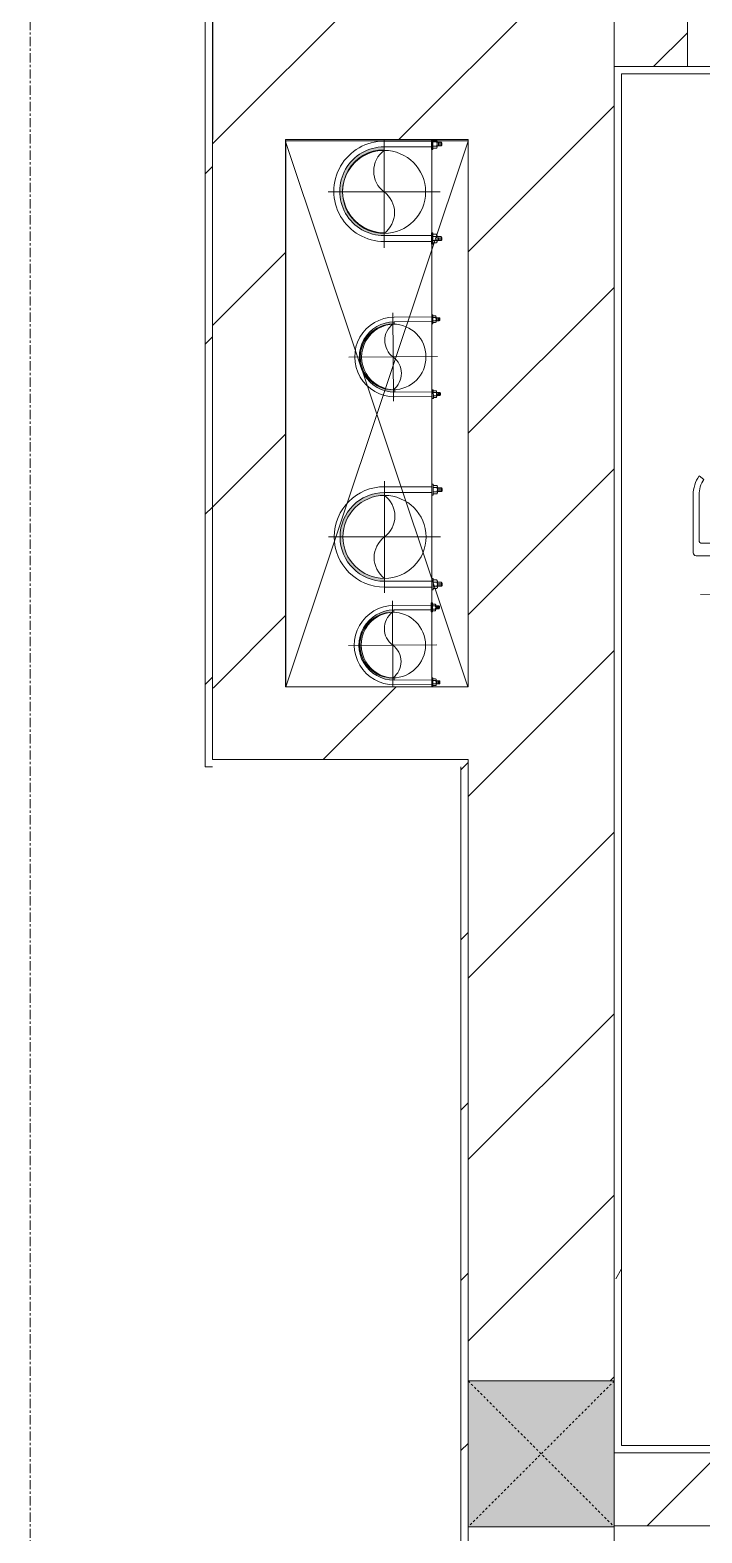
# Model space of a CAD drawing. Header units: millimetres. Extents: x 5359 to 218750, y -16347 to 109893.
# Drawn here: x 118253 to 119173, y 64827 to 66887 of the extents above; entities that cross this region are included whole.
import ezdxf

# ---------------------------------------------------------------- set-up
doc = ezdxf.new("R2010")
doc.units = ezdxf.units.MM
for name, pattern in [('Dash', [6, 3, -3]), ('Grid Line', [22.225, 12.7, -3.175, 3.175, -3.175]), ('IMPORT-CENTER _3_', [10.16, 6.35, -1.27, 1.27, -1.27])]:
    doc.linetypes.add(name, pattern=pattern)
for name, color, linetype, lineweight in [('0-1', 7, 'Continuous', 5), ('0-2', 9, 'Continuous', 9), ('A-DETL-GENF-1', 9, 'Continuous', 9), ('A-DOOR-1', 9, 'Continuous', 9), ('A-FLOR-1', 9, 'Continuous', 9), ('A-WALL', 113, 'Continuous', 9), ('A-WALL-1', 53, 'Continuous', 18), ('A-WALL-3', 113, 'Continuous', 18), ('A-WALL-PATT-1', 10, 'Continuous', 9), ('A-WALL-PATT-2', 9, 'Continuous', 9), ('A-WALL-PATT-3', 111, 'Continuous', 9), ('G-IMPT', 8, 'Continuous', 9), ('G-IMPT-1', 8, 'IMPORT-CENTER _3_', 9), ('I-WALL-1', 53, 'Continuous', 18), ('I-WALL-3', 2, 'Continuous', 18), ('M-EQPM', 50, 'Continuous', 9), ('S-COLS', 52, 'Continuous', 9), ('S-COLS-1', 253, 'Continuous', 5), ('S-COLS-4', 52, 'Continuous', 18), ('S-COLS-5', 52, 'Dash', 9), ('S-COLS-HDLN', 52, 'Dash', 9), ('S-GRID-1', 1, 'Grid Line', 9)]:
    doc.layers.add(name, color=color, linetype=linetype, lineweight=lineweight)
pattern_1 = [(45, (0, 0), (-116.67262, 116.67262), [])]
pattern_2 = [(0, (0, 0), (894.08, 223.52), [73.762, -596.798, 73.762, -596.798, -3576.32]), (0, (0, 0), (894.08, 223.52), [-1341.12, 73.762, -1267.358, 73.762, -596.798, -1564.64]), (0, (0, 0), (894.08, 223.52), [-3352.8, 73.762, -373.278, 73.762, -1043.838]), (120, (335.28, 111.76), (-640.614, 662.536), [73.762, -596.798, 73.762, -4173.118]), (120, (335.28, 111.76), (-640.614, 662.536), [-744.322, -596.798, 73.762, -1267.358, -2235.2]), (120, (335.28, 111.76), (-640.614, 662.536), [-2682.24, 73.762, -596.798, 73.762, -1490.878]), (120, (335.28, 111.76), (-640.614, 662.536), [-3426.562, -373.278, 73.762, -1043.838]), (240, (447.04, 558.8), (-253.466, -886.056), [73.762, -596.798, 73.762, -4173.118]), (240, (447.04, 558.8), (-253.466, -886.056), [-744.322, -596.798, 73.762, -1267.358, -2235.2]), (240, (447.04, 558.8), (-253.466, -886.056), [-2682.24, 73.762, -596.798, 73.762, -1490.878]), (240, (447.04, 558.8), (-253.466, -886.056), [-3426.562, -373.278, 73.762, -1043.838])]
pattern_3 = [(45, (0, 0), (-124.4508, 124.4508), [])]

# ---------------------------------------------------------------- blocks, each defined once
blk = doc.blocks.new('NCV_TKTC_KET CAU_rvt-1-TKCS_MB ĐỊNH VỊ CỔNG-HÀNG RÀO')
at = {"layer": 'A-FLOR-1'}
for p, q in [((118602.6, 66734.9), (118852.5, 66734.9)), ((118602.6, 65986.9), (118602.6, 66734.9))]:
    blk.add_line(p, q, dxfattribs=at)
blk = doc.blocks.new('DOOR_CW_01 CANH MO-PANEL KINH - DIG_02-800x2200-CỬA NHÔM KÍNH-401063-TKCS_MB ĐỊNH VỊ CỔNG-HÀNG RÀO')
at = {"layer": 'A-DETL-GENF-1'}
for p, q in [((-347, -182), (-347, -62)), ((-347, -62), (-307, -62)), ((-307, -62), (-307, -182)), ((-307, -182), (-347, -182)), ((-341, -196), (-341, -182)), ((-341, -182), (-313, -182)), ((-313, -182), (-313, -196)), ((-347, -196), (-341, -196)), ((-347, -638), (-347, -196)), ((-307, -196), (-313, -196)), ((-307, -196), (-307, -638)), ((-383.9, -611.2), (-377.3, -615.8)), ((-270.1, -611.2), (-276.7, -615.8)), ((-392, -637), (-392, -716.5)), ((-384, -699.5), (-384, -637)), ((-347, -638), (-341, -638)), ((-341, -652), (-341, -638)), ((-307, -638), (-313, -638)), ((-313, -638), (-313, -652)), ((-270, -699.5), (-270, -637)), ((-262, -637), (-262, -716.5)), ((-307, -652), (-347, -652)), ((-347, -652), (-347, -772)), ((-313, -652), (-341, -652)), ((-307, -772), (-307, -652)), ((-349, -692.2), (-349, -731.8)), ((-347, -692.2), (-349, -692.2)), ((-347, -692.2), (-347, -731.8)), ((-307, -692.2), (-307, -731.8)), ((-307, -692.2), (-305, -692.2)), ((-305, -692.2), (-305, -731.8)), ((-349, -720.5), (-388, -720.5)), ((-349, -703.5), (-380, -703.5)), ((-305, -703.5), (-274, -703.5)), ((-305, -720.5), (-266, -720.5)), ((-349, -731.8), (-347, -731.8)), ((-305, -731.8), (-307, -731.8)), ((-347, -772), (-307, -772))]:
    blk.add_line(p, q, dxfattribs=at)
blk.add_circle((-357, -60), 10, dxfattribs=at)
for centre, radius, start, end in [((-357, -60), 714, 268, 0), ((-347, -637), 45, 145, 180), ((-347, -637), 37, 145, 180), ((-307, -637), 37, 0, 35), ((-307, -637), 45, 360, 35), ((-380, -699.5), 4, 180, 270), ((-274, -699.5), 4, 270, 0), ((-388, -716.5), 4, 180, 270), ((-266, -716.5), 4, 270, 0)]:
    blk.add_arc(centre, radius, start, end, dxfattribs=at)
at = {"layer": 'A-DOOR-1'}
for p, q in [((-400, -50), (-400, 50)), ((-400, 50), (-350, 50)), ((-350, 50), (-350, 0)), ((350, 0), (350, 50)), ((350, 50), (400, 50)), ((400, 50), (400, -50)), ((-360, 0), (-360, -50)), ((-350, 0), (-360, 0)), ((360, 0), (350, 0)), ((360, -50), (360, 0)), ((-360, -50), (-400, -50)), ((-357, -50), (-332, -50)), ((400, -50), (360, -50))]:
    blk.add_line(p, q, dxfattribs=at)
blk = doc.blocks.new('NCV_TKTC_TANG 1_rvt-1-TKCS_MB ĐỊNH VỊ CỔNG-HÀNG RÀO')
at = {"layer": 'A-WALL-PATT-1'}
h = blk.add_hatch(dxfattribs=at)
h.set_pattern_fill('FP_2', color=256, style=0, pattern_type=2)
h.set_pattern_definition(pattern_3)
h.paths.add_polyline_path([(119052.6, 66836.9), (119152.6, 66836.9), (119152.6, 66936.9), (119052.6, 66936.9)])
h.paths.add_polyline_path([(119952.6, 66836.9), (120852.6, 66836.9), (120852.6, 66936.9), (119952.6, 66936.9), (119952.6, 66886.9)])
h = blk.add_hatch(dxfattribs=at)
h.set_pattern_fill('FP_4', color=256, style=0, pattern_type=2)
h.set_pattern_definition(pattern_2)
h.paths.add_polyline_path([(119062.6, 66827), (120852.6, 66827), (120852.6, 66837), (119052.6, 66837), (119052.6, 66827)])
h = blk.add_hatch(dxfattribs=at)
h.set_pattern_fill('FP_4', color=256, style=0, pattern_type=2)
h.set_pattern_definition(pattern_2)
h.paths.add_polyline_path([(119052.6, 64936.9), (119062.6, 64936.9), (119062.6, 66827), (119052.6, 66827), (119052.6, 65511.5)])
h = blk.add_hatch(dxfattribs=at)
h.set_pattern_fill('FP_2', color=256, style=0, pattern_type=2)
h.set_pattern_definition(pattern_3)
h.paths.add_polyline_path([(119052.6, 64836.9), (120852.6, 64836.9), (120852.6, 64936.9), (119052.6, 64936.9)])
h.paths.add_polyline_path([(120955.2, 64836.9), (122752.6, 64836.9), (122752.6, 64936.9), (120952.6, 64936.9), (120952.6, 64836.9)])
h = blk.add_hatch(dxfattribs=at)
h.set_pattern_fill('FP_4', color=256, style=0, pattern_type=2)
h.set_pattern_definition(pattern_2)
h.paths.add_polyline_path([(120349.9, 64936.9), (120842.6, 64936.9), (120842.6, 64946.9), (119062.6, 64946.9), (119062.6, 64936.9), (119744.7, 64936.9)])
at = {"layer": 'A-WALL-PATT-2'}
h = blk.add_hatch(dxfattribs=at)
h.set_pattern_fill('FP_3', color=256, style=0, pattern_type=2)
h.set_pattern_definition(pattern_1)
h.paths.add_polyline_path([(119062.5, 61836.9), (119062.5, 63595.3), (119052.5, 63595.3), (119052.5, 61836.9)])
h.paths.add_polyline_path([(119062.5, 64685.3), (119062.5, 64836.9), (119052.5, 64836.9), (119052.5, 64685.3)])
h = blk.add_hatch(dxfattribs=at)
h.set_pattern_fill('FP_3', color=256, style=0, pattern_type=2)
h.set_pattern_definition(pattern_1)
h.paths.add_polyline_path([(119062.5, 64826.9), (122862.6, 64826.9), (122862.6, 64836.9), (119062.5, 64836.9)])
at = {"layer": 'A-WALL-1'}
for p, q in [((119052.6, 66936.9), (119052.6, 66836.9)), ((119052.6, 66836.9), (119152.6, 66836.9)), ((120852.6, 64936.9), (119052.6, 64936.9)), ((119052.6, 64936.9), (119052.6, 64836.9)), ((119052.6, 64836.9), (120852.6, 64836.9))]:
    blk.add_line(p, q, dxfattribs=at)
at = {"layer": 'I-WALL-1'}
for p, q in [((119152.6, 66837), (119052.6, 66837)), ((119052.6, 66837), (119052.6, 66827)), ((119052.6, 66827), (119052.6, 64936.9)), ((119062.6, 66827), (120842.6, 66827)), ((119062.6, 64946.9), (119062.6, 66827)), ((119052.6, 64936.9), (119062.6, 64936.9)), ((119254.1, 64946.9), (119062.6, 64946.9)), ((119062.6, 64936.9), (120842.6, 64936.9)), ((119062.5, 64836.9), (119052.5, 64836.9)), ((119052.5, 64836.9), (119052.5, 64686.9)), ((120852.6, 64836.9), (119062.5, 64836.9))]:
    blk.add_line(p, q, dxfattribs=at)
at = {"layer": 'A-DOOR-1'}
blk.add_blockref('DOOR_CW_01 CANH MO-PANEL KINH - DIG_02-800x2200-CỬA NHÔM KÍNH-401063-TKCS_MB ĐỊNH VỊ CỔNG-HÀNG RÀO', (119552.6, 66886.9), dxfattribs=at)
blk = doc.blocks.new('TKTC_XREF_251221_MB TANG 1 - TKTC_XREF_260130_MB TANG 1_dwg_CUM U_DN100-V202-TKCS_MB ĐỊNH VỊ CỔNG-HÀNG RÀO')
at = {"layer": 'G-IMPT'}
blk.add_hatch(color=256, dxfattribs=at).paths.add_polyline_path([(0, -61), (0, -57), (14.8, -55.1), (28.5, -49.4), (40.3, -40.3), (49.4, -28.5), (55.1, -14.8), (57, 0), (55.1, 14.8), (49.4, 28.5), (40.3, 40.3), (28.5, 49.4), (14.8, 55.1), (0, 57), (0, 61), (15.8, 58.9), (30.5, 52.8), (43.1, 43.1), (52.8, 30.5), (58.9, 15.8), (61, 0), (58.9, -15.8), (52.8, -30.5), (43.1, -43.1), (30.5, -52.8), (15.8, -58.9)])
for p, q in [((-79.1, 66.6), (-79.1, 63.4)), ((-76.6, 66.6), (-76.6, 63.4)), ((-74.6, 66.6), (-74.6, 63.4)), ((-72.7, 69.3), (-72.7, 60.7)), ((-66.9, 67.9), (-71.7, 67.9)), ((-66.9, 62.1), (-71.7, 62.1)), ((-65, 69), (0, 69)), ((-79.1, -63.4), (-79.1, -66.6)), ((-76.6, -63.4), (-76.6, -66.6)), ((-74.6, -63.4), (-74.6, -66.6)), ((-72.7, -60.7), (-72.7, -69.3)), ((-66.9, -62.1), (-71.7, -62.1)), ((-66.9, -67.9), (-71.7, -67.9)), ((-66.9, -72.7), (-66.9, -70.8)), ((-65, -69), (0, -69))]:
    blk.add_line(p, q, dxfattribs=at)
at = {"layer": 'G-IMPT', "flags": 128}
for points in [[(-72.7, 67.6), (-78.1, 67.6), (-78.1, 62.4), (-72.7, 62.4)], [(-71.7, 59.2), (-66.9, 59.2), (-66.9, 70.8), (-71.7, 70.8)], [(-66.9, 70.8), (-66.9, 72.7), (-65, 72.7), (-65, 57.3), (-66.9, 57.3), (-66.9, 59.2)], [(-65, 61), (0, 61), (0, 57)], [(-72.7, -62.4), (-78.1, -62.4), (-78.1, -67.6), (-72.7, -67.6)], [(-71.7, -70.8), (-66.9, -70.8), (-66.9, -59.2), (-71.7, -59.2)], [(-66.9, -59.2), (-66.9, -57.3), (-65, -57.3), (-65, -72.6)], [(-65, -61), (0, -61), (0, -57)]]:
    blk.add_lwpolyline(points, dxfattribs=at)
at = {"layer": 'G-IMPT'}
for centre, radius, start, end in [((-78.1, 66.6), 0.96, 90, 180), ((-78.1, 63.4), 0.96, 180, 270), ((-71.1, 69.3), 1.56, 112.6199, 247.3801), ((-67.9, 65), 4.8, 143.1301, 216.8699), ((-71.1, 60.7), 1.56, 112.6199, 247.3801), ((0, 0), 69, 270, 90), ((0, 0), 61, 270, 90), ((0, 0), 57, 270, 90), ((-78.1, -63.4), 0.96, 90, 180), ((-78.1, -66.6), 0.96, 180, 270), ((-71.1, -60.7), 1.56, 112.6199, 247.3801), ((-67.9, -65), 4.8, 143.1301, 216.8699), ((-71.1, -69.3), 1.56, 112.6199, 247.3801)]:
    blk.add_arc(centre, radius, start, end, dxfattribs=at)
blk = doc.blocks.new('TKTC_XREF_251221_MB TANG 1 - TKTC_XREF_260130_MB TANG 1_dwg_$cc-V203-TKCS_MB ĐỊNH VỊ CỔNG-HÀNG RÀO')
at = {"layer": 'G-IMPT'}
blk.add_circle((0, 0), 0.5, dxfattribs=at)
for centre, radius, start, end in [((0, 0), 0.5, 90, 270), ((0.188, 0.25), 0.313, 126.8699, 233.1301), ((-0.188, -0.25), 0.313, 306.8699, 53.1301)]:
    blk.add_arc(centre, radius, start, end, dxfattribs=at)
at = {"layer": 'G-IMPT-1'}
for p, q in [((0, -0.633), (0, 0.673)), ((-0.673, 0), (0.673, 0))]:
    blk.add_line(p, q, dxfattribs=at)
blk = doc.blocks.new('TKTC_XREF_251221_MB TANG 1 - TKTC_XREF_260130_MB TANG 1_dwg_$cc-4202122-TKCS_MB ĐỊNH VỊ CỔNG-HÀNG RÀO')
at = {"layer": 'G-IMPT'}
blk.add_circle((0, 0), 0.5, dxfattribs=at)
for centre, radius, start, end in [((0, 0), 0.5, 90, 270), ((0.188, 0.25), 0.313, 126.8699, 233.1301), ((-0.188, -0.25), 0.313, 306.8699, 53.1301)]:
    blk.add_arc(centre, radius, start, end, dxfattribs=at)
at = {"layer": 'G-IMPT-1'}
for p, q in [((0, -0.673), (0, 0.673)), ((-0.673, 0), (0.673, 0))]:
    blk.add_line(p, q, dxfattribs=at)
blk = doc.blocks.new('TKTC_XREF_251221_MB TANG 1 - TKTC_XREF_260130_MB TANG 1_dwg_CUM U_DN100-4202112-TKCS_MB ĐỊNH VỊ CỔNG-HÀNG RÀO')
at = {"layer": 'G-IMPT'}
blk.add_hatch(color=256, dxfattribs=at).paths.add_polyline_path([(0, 61), (0, 57), (14.8, 55.1), (28.5, 49.4), (40.3, 40.3), (49.4, 28.5), (55.1, 14.8), (57, 0), (55.1, -14.8), (49.4, -28.5), (40.3, -40.3), (28.5, -49.4), (14.8, -55.1), (0, -57), (0, -61), (15.8, -58.9), (30.5, -52.8), (43.1, -43.1), (52.8, -30.5), (58.9, -15.8), (61, 0), (58.9, 15.8), (52.8, 30.5), (43.1, 43.1), (30.5, 52.8), (15.8, 58.9)])
for p, q in [((-79.1, 66.6), (-79.1, 63.4)), ((-76.6, 66.6), (-76.6, 63.4)), ((-74.6, 66.6), (-74.6, 63.4)), ((-72.7, 69.3), (-72.7, 60.7)), ((-66.9, 67.9), (-71.7, 67.9)), ((-66.9, 62.1), (-71.7, 62.1)), ((-65, 69), (0, 69)), ((-72.7, -60.7), (-72.7, -69.3)), ((-79.1, -63.4), (-79.1, -66.6)), ((-76.6, -63.4), (-76.6, -66.6)), ((-74.6, -63.4), (-74.6, -66.6)), ((-66.9, -62.1), (-71.7, -62.1)), ((-66.9, -67.9), (-71.7, -67.9)), ((-65, -69), (0, -69))]:
    blk.add_line(p, q, dxfattribs=at)
at = {"layer": 'G-IMPT', "flags": 128}
for points in [[(-72.7, 67.6), (-78.1, 67.6), (-78.1, 62.4), (-72.7, 62.4)], [(-71.7, 59.2), (-66.9, 59.2), (-66.9, 70.8), (-71.7, 70.8)], [(-66.9, 70.8), (-66.9, 72.7), (-65, 72.7), (-65, 57.3), (-66.9, 57.3), (-66.9, 59.2)], [(-65, 61), (0, 61), (0, 57)], [(-71.7, -70.8), (-66.9, -70.8), (-66.9, -59.2), (-71.7, -59.2)], [(-66.9, -59.2), (-66.9, -57.3), (-65, -57.3), (-65, -72.7), (-66.9, -72.7), (-66.9, -70.8)], [(-65, -61), (0, -61), (0, -57)], [(-72.7, -62.4), (-78.1, -62.4), (-78.1, -67.6), (-72.7, -67.6)]]:
    blk.add_lwpolyline(points, dxfattribs=at)
at = {"layer": 'G-IMPT'}
for centre, radius, start, end in [((-78.1, 66.6), 0.96, 90, 180), ((-78.1, 63.4), 0.96, 180, 270), ((-71.1, 69.3), 1.56, 112.6199, 247.3801), ((-67.9, 65), 4.8, 143.1301, 216.8699), ((-71.1, 60.7), 1.56, 112.6199, 247.3801), ((0, 0), 69, 270, 90), ((0, 0), 61, 270, 90), ((0, 0), 57, 270, 90), ((-71.1, -60.7), 1.56, 112.6199, 247.3801), ((-78.1, -63.4), 0.96, 90, 180), ((-78.1, -66.6), 0.96, 180, 270), ((-67.9, -65), 4.8, 143.1301, 216.8699), ((-71.1, -69.3), 1.56, 112.6199, 247.3801)]:
    blk.add_arc(centre, radius, start, end, dxfattribs=at)
blk = doc.blocks.new('TKTC_XREF_251221_MB TANG 1 - TKTC_XREF_260130_MB TANG 1_dwg_CUM U_DN100-V204-TKCS_MB ĐỊNH VỊ CỔNG-HÀNG RÀO')
at = {"layer": 'G-IMPT'}
blk.add_hatch(color=256, dxfattribs=at).paths.add_polyline_path([(0, 61), (0, 57), (14.8, 55.1), (28.5, 49.4), (40.3, 40.3), (49.4, 28.5), (55.1, 14.8), (57, 0), (55.1, -14.8), (49.4, -28.5), (40.3, -40.3), (28.5, -49.4), (14.8, -55.1), (0, -57), (0, -61), (15.8, -58.9), (30.5, -52.8), (43.1, -43.1), (52.8, -30.5), (58.9, -15.8), (61, 0), (58.9, 15.8), (52.8, 30.5), (43.1, 43.1), (30.5, 52.8), (15.8, 58.9)])
for p, q in [((-79.1, 66.6), (-79.1, 63.4)), ((-76.6, 66.6), (-76.6, 63.4)), ((-74.6, 66.6), (-74.6, 63.4)), ((-72.7, 69.3), (-72.7, 60.7)), ((-66.9, 67.9), (-71.7, 67.9)), ((-66.9, 62.1), (-71.7, 62.1)), ((-65, 69), (0, 69)), ((-72.7, -60.7), (-72.7, -69.3)), ((-79.1, -63.4), (-79.1, -66.6)), ((-76.6, -63.4), (-76.6, -66.6)), ((-74.6, -63.4), (-74.6, -66.6)), ((-66.9, -62.1), (-71.7, -62.1)), ((-66.9, -67.9), (-71.7, -67.9)), ((-65, -69), (0, -69))]:
    blk.add_line(p, q, dxfattribs=at)
at = {"layer": 'G-IMPT', "flags": 128}
for points in [[(-72.7, 67.6), (-78.1, 67.6), (-78.1, 62.4), (-72.7, 62.4)], [(-71.7, 59.2), (-66.9, 59.2), (-66.9, 70.8), (-71.7, 70.8)], [(-66.9, 70.8), (-66.9, 72.7), (-65, 72.7), (-65, 57.3), (-66.9, 57.3), (-66.9, 59.2)], [(-65, 61), (0, 61), (0, 57)], [(-71.7, -70.8), (-66.9, -70.8), (-66.9, -59.2), (-71.7, -59.2)], [(-66.9, -59.2), (-66.9, -57.3), (-65, -57.3), (-65, -71)], [(-65, -61), (0, -61), (0, -57)], [(-72.7, -62.4), (-78.1, -62.4), (-78.1, -67.6), (-72.7, -67.6)]]:
    blk.add_lwpolyline(points, dxfattribs=at)
at = {"layer": 'G-IMPT'}
for centre, radius, start, end in [((-78.1, 66.6), 0.96, 90, 180), ((-78.1, 63.4), 0.96, 180, 270), ((-71.1, 69.3), 1.56, 112.6199, 247.3801), ((-67.9, 65), 4.8, 143.1301, 216.8699), ((-71.1, 60.7), 1.56, 112.6199, 247.3801), ((0, 0), 69, 270, 90), ((0, 0), 61, 270, 90), ((0, 0), 57, 270, 90), ((-71.1, -60.7), 1.56, 112.6199, 247.3801), ((-78.1, -63.4), 0.96, 90, 180), ((-78.1, -66.6), 0.96, 180, 270), ((-67.9, -65), 4.8, 143.1301, 216.8699), ((-71.1, -69.3), 1.56, 112.6199, 247.3801)]:
    blk.add_arc(centre, radius, start, end, dxfattribs=at)
blk = doc.blocks.new('TKTC_XREF_251221_MB TANG 1 - TKTC_XREF_260130_MB TANG 1_dwg_$cc-V205-TKCS_MB ĐỊNH VỊ CỔNG-HÀNG RÀO')
at = {"layer": 'G-IMPT'}
blk.add_circle((0, 0), 0.5, dxfattribs=at)
for centre, radius, start, end in [((0, 0), 0.5, 90, 270), ((0.188, 0.25), 0.313, 126.8699, 233.1301), ((-0.188, -0.25), 0.313, 306.8699, 53.1301)]:
    blk.add_arc(centre, radius, start, end, dxfattribs=at)
at = {"layer": 'G-IMPT-1'}
for p, q in [((0, -0.673), (0, 0.631)), ((-0.673, 0), (0.673, 0))]:
    blk.add_line(p, q, dxfattribs=at)
blk = doc.blocks.new('TKTC_XREF_251221_MB TANG 1 - TKTC_XREF_260130_MB TANG 1_dwg_CUM U_DN100-4202115-TKCS_MB ĐỊNH VỊ CỔNG-HÀNG RÀO')
at = {"layer": 'G-IMPT'}
blk.add_hatch(color=256, dxfattribs=at).paths.add_polyline_path([(0, -61), (0, -57), (14.8, -55.1), (28.5, -49.4), (40.3, -40.3), (49.4, -28.5), (55.1, -14.8), (57, 0), (55.1, 14.8), (49.4, 28.5), (40.3, 40.3), (28.5, 49.4), (14.8, 55.1), (0, 57), (0, 61), (15.8, 58.9), (37.7, 47.3), (43.1, 43.1), (52.8, 30.5), (58.9, 15.8), (61, 0), (58.9, -15.8), (52.8, -30.5), (43.1, -43.1), (30.5, -52.8), (15.8, -58.9)])
for p, q in [((-79.1, 66.6), (-79.1, 63.4)), ((-76.6, 66.6), (-76.6, 63.4)), ((-74.6, 66.6), (-74.6, 63.4)), ((-72.7, 69.3), (-72.7, 60.7)), ((-66.9, 67.9), (-71.7, 67.9)), ((-66.9, 62.1), (-71.7, 62.1)), ((-65, 69), (0, 69)), ((-79.1, -63.4), (-79.1, -66.6)), ((-76.6, -63.4), (-76.6, -66.6)), ((-74.6, -63.4), (-74.6, -66.6)), ((-72.7, -60.7), (-72.7, -69.3)), ((-66.9, -62.1), (-71.7, -62.1)), ((-66.9, -67.9), (-71.7, -67.9)), ((-65, -69), (0, -69))]:
    blk.add_line(p, q, dxfattribs=at)
at = {"layer": 'G-IMPT', "flags": 128}
for points in [[(-72.7, 67.6), (-78.1, 67.6), (-78.1, 62.4), (-72.7, 62.4)], [(-71.7, 59.2), (-66.9, 59.2), (-66.9, 70.8), (-71.7, 70.8)], [(-66.9, 70.8), (-66.9, 72.7), (-65, 72.7), (-65, 57.3), (-66.9, 57.3), (-66.9, 59.2)], [(-65, 61), (0, 61), (0, 57)], [(-72.7, -62.4), (-78.1, -62.4), (-78.1, -67.6), (-72.7, -67.6)], [(-71.7, -70.8), (-66.9, -70.8), (-66.9, -59.2), (-71.7, -59.2)], [(-66.9, -59.2), (-66.9, -57.3), (-65, -57.3), (-65, -72.7), (-66.9, -72.7), (-66.9, -70.8)], [(-65, -61), (0, -61), (0, -57)]]:
    blk.add_lwpolyline(points, dxfattribs=at)
at = {"layer": 'G-IMPT'}
for centre, radius, start, end in [((-78.1, 66.6), 0.96, 90, 180), ((-78.1, 63.4), 0.96, 180, 270), ((-71.1, 69.3), 1.56, 112.6199, 247.3801), ((-67.9, 65), 4.8, 143.1301, 216.8699), ((-71.1, 60.7), 1.56, 112.6199, 247.3801), ((0, 0), 69, 270, 90), ((0, 0), 61, 270, 90), ((0, 0), 57, 270, 90), ((-78.1, -63.4), 0.96, 90, 180), ((-78.1, -66.6), 0.96, 180, 270), ((-71.1, -60.7), 1.56, 112.6199, 247.3801), ((-67.9, -65), 4.8, 143.1301, 216.8699), ((-71.1, -69.3), 1.56, 112.6199, 247.3801)]:
    blk.add_arc(centre, radius, start, end, dxfattribs=at)
blk = doc.blocks.new('TKTC_XREF_251221_MB TANG 1 - TKTC_XREF_260130_MB TANG 1_dwg_$cc-4202118-TKCS_MB ĐỊNH VỊ CỔNG-HÀNG RÀO')
at = {"layer": 'G-IMPT'}
blk.add_circle((0, 0), 0.5, dxfattribs=at)
for centre, radius, start, end in [((0, 0), 0.5, 90, 270), ((0.188, 0.25), 0.313, 126.8699, 233.1301), ((-0.188, -0.25), 0.313, 306.8699, 53.1301)]:
    blk.add_arc(centre, radius, start, end, dxfattribs=at)
at = {"layer": 'G-IMPT-1'}
for p, q in [((0, -0.673), (0, 0.673)), ((-0.673, 0), (0.673, 0))]:
    blk.add_line(p, q, dxfattribs=at)
blk = doc.blocks.new('TKTC_XREF_251221_MB TANG 1 - TKTC_XREF_260130_MB TANG 1_dwg-4202109-TKCS_MB ĐỊNH VỊ CỔNG-HÀNG RÀO')
at = {"layer": 'G-IMPT'}
for p, q in [((-84349, -335359.7), (-84349, -334609.7)), ((-84299.2, -334609.6), (-84299.2, -335359.7))]:
    blk.add_line(p, q, dxfattribs=at)
for name, p, xscale, yscale, zscale, rotation in [('TKTC_XREF_251221_MB TANG 1 - TKTC_XREF_260130_MB TANG 1_dwg_$cc-V205-TKCS_MB ĐỊNH VỊ CỔNG-HÀNG RÀO', (-84414.3, -334681.5), 113.7150000000091, 113.7150000000091, 113.7150000000091, 359.9990086636432), ('TKTC_XREF_251221_MB TANG 1 - TKTC_XREF_260130_MB TANG 1_dwg_CUM U_DN100-V204-TKCS_MB ĐỊNH VỊ CỔNG-HÀNG RÀO', (-84414.3, -334680.6), 0.9975000000000005, 0.9975000000000005, 0.9975000000000005, 180.000991338195), ('TKTC_XREF_251221_MB TANG 1 - TKTC_XREF_260130_MB TANG 1_dwg_$cc-4202118-TKCS_MB ĐỊNH VỊ CỔNG-HÀNG RÀO', (-84402, -334907.7), 90.00000000005107, 90.00000000005107, 90.00000000005107, 0.3740267799372842), ('TKTC_XREF_251221_MB TANG 1 - TKTC_XREF_260130_MB TANG 1_dwg_CUM U_DN100-4202112-TKCS_MB ĐỊNH VỊ CỔNG-HÀNG RÀO', (-84413.8, -335154.4), 0.9974999999999965, 0.9974999999999965, 0.9974999999999965, 180.0009913385626), ('TKTC_XREF_251221_MB TANG 1 - TKTC_XREF_260130_MB TANG 1_dwg_$cc-V203-TKCS_MB ĐỊNH VỊ CỔNG-HÀNG RÀO', (-84402.6, -335302.7), 90.00000000005107, 90.00000000005107, 90.00000000005107, 0.3740267799372842)]:
    blk.add_blockref(name, p, dxfattribs=dict(xscale=xscale, yscale=yscale, zscale=zscale, rotation=rotation))
at = {"extrusion": (0, 0, -1)}
for name, p, xscale, yscale, zscale, rotation in [('TKTC_XREF_251221_MB TANG 1 - TKTC_XREF_260130_MB TANG 1_dwg_CUM U_DN100-4202115-TKCS_MB ĐỊNH VỊ CỔNG-HÀNG RÀO', (84400.1, -334907.7), 0.7894736842105242, 0.7894736842105242, -0.7894736842105242, 359.6259732184666), ('TKTC_XREF_251221_MB TANG 1 - TKTC_XREF_260130_MB TANG 1_dwg_$cc-4202122-TKCS_MB ĐỊNH VỊ CỔNG-HÀNG RÀO', (84413.8, -335154.4), 113.7150000000092, 113.7150000000092, -113.7150000000092, 179.9990086636432), ('TKTC_XREF_251221_MB TANG 1 - TKTC_XREF_260130_MB TANG 1_dwg_CUM U_DN100-V202-TKCS_MB ĐỊNH VỊ CỔNG-HÀNG RÀO', (84400.7, -335302.7), 0.7894736842105242, 0.7894736842105242, -0.7894736842105242, 359.6259732184666)]:
    blk.add_blockref(name, p, dxfattribs=dict(at, xscale=xscale, yscale=yscale, zscale=zscale, rotation=rotation))
blk = doc.blocks.new('TKTC_XREF_251221_MB TANG 1 - TKTC_XREF_251221_MB TANG 1-2038492-TKCS_MB ĐỊNH VỊ CỔNG-HÀNG RÀO')
blk.add_blockref('TKTC_XREF_251221_MB TANG 1 - TKTC_XREF_260130_MB TANG 1_dwg-4202109-TKCS_MB ĐỊNH VỊ CỔNG-HÀNG RÀO', (169499.1, 384109.7))
blk = doc.blocks.new('G1_SOF - BO TRU - 200x200-3051103-TKCS_MB ĐỊNH VỊ CỔNG-HÀNG RÀO')
at = {"layer": 'S-COLS-HDLN'}
for p, q in [((-100, -100), (100, 100)), ((100, -100), (-100, 100))]:
    blk.add_line(p, q, dxfattribs=at)

msp = doc.modelspace()

# ---------------------------------------------------------------- hatches: boundary and pattern name
at = {"layer": 'A-WALL-PATT-3'}
h = msp.add_hatch(dxfattribs=at)
h.set_pattern_fill('FP_32', color=256, style=0, pattern_type=2)
h.set_pattern_definition(pattern_1)
h.paths.add_polyline_path([(118502.5, 65876.9), (118502.5, 70046.9), (118492.5, 70046.9), (118492.5, 65876.9)])
h = msp.add_hatch(dxfattribs=at)
h.set_pattern_fill('FP_1', color=256, style=0, pattern_type=2)
h.set_pattern_definition(pattern_3)
h.paths.add_polyline_path([(118534.3, 66736.9), (119052.5, 66736.9), (119052.5, 66936.9), (118502.6, 66936.9), (118502.6, 66736.9)])
h = msp.add_hatch(dxfattribs=at)
h.set_pattern_fill('FP_1', color=256, style=0, pattern_type=2)
h.set_pattern_definition(pattern_3)
h.paths.add_polyline_path([(118534.3, 65986.9), (118602.5, 65986.9), (118602.5, 66736.9), (118502.5, 66736.9), (118502.5, 65986.9)])
h = msp.add_hatch(dxfattribs=at)
h.set_pattern_fill('FP_1', color=256, style=0, pattern_type=2)
h.set_pattern_definition(pattern_3)
h.paths.add_polyline_path([(118852.5, 65886.9), (119052.5, 65886.9), (119052.5, 66736.9), (118852.5, 66736.9), (118852.5, 65986.9)])
h = msp.add_hatch(dxfattribs=at)
h.set_pattern_fill('FP_1', color=256, style=0, pattern_type=2)
h.set_pattern_definition(pattern_3)
h.paths.add_polyline_path([(118534.3, 65886.9), (118852.5, 65886.9), (118852.5, 65986.9), (118502.5, 65986.9), (118502.5, 65886.9)])
h = msp.add_hatch(dxfattribs=at)
h.set_pattern_fill('FP_32', color=256, style=0, pattern_type=2)
h.set_pattern_definition(pattern_1)
h.paths.add_polyline_path([(118842.5, 61836.9), (118852.5, 61836.9), (118852.5, 63596.9), (118842.5, 63594.7), (118842.5, 61846.9)])
h.paths.add_polyline_path([(118852.5, 64686.9), (118852.5, 65886.9), (118842.5, 65886.9), (118842.5, 64686.9)])
h = msp.add_hatch(dxfattribs=at)
h.set_pattern_fill('FP_1', color=256, style=0, pattern_type=2)
h.set_pattern_definition(pattern_3)
h.paths.add_polyline_path([(118852.5, 61836.9), (119052.5, 61836.9), (119052.5, 63596.9), (118852.5, 63596.9), (118852.5, 62552.8)])
h.paths.add_polyline_path([(119012.5, 64686.9), (119052.5, 64686.9), (119052.5, 64835.3), (118852.5, 64835.3), (118852.5, 64686.9)])
h.paths.add_polyline_path([(119052.5, 65035.3), (119052.5, 65886.9), (118852.5, 65886.9), (118852.5, 65035.3)])
at = {"layer": 'S-COLS-1'}
msp.add_hatch(color=256, dxfattribs=at).paths.add_polyline_path([(118852.5, 64835.3), (119052.5, 64835.3), (119052.5, 65035.3), (118852.5, 65035.3)])

# ---------------------------------------------------------------- linework, layer by layer
at = {"layer": '0-2'}
for p, q in [((118705.1, 66426.9), (118602.5, 66734)), ((118739.3, 66395.6), (118852.5, 66734.5)), ((118852, 65986.9), (118705.8, 66424.7)), ((118738.4, 66392.8), (118739.3, 66395.6)), ((118602.8, 65986.8), (118738.4, 66392.8))]:
    msp.add_line(p, q, dxfattribs=at)
at = {"layer": 'A-WALL'}
for p, q in [((118852.5, 65035.3), (118852.5, 65886.9)), ((118852.5, 65035.3), (119052.5, 65035.3)), ((118852.5, 64835.3), (118852.5, 64686.9)), ((119052.5, 64835.3), (118852.5, 64835.3))]:
    msp.add_line(p, q, dxfattribs=at)
at = {"layer": 'A-WALL-3'}
for p, q in [((118502.6, 69836.9), (118502.6, 66736.9)), ((119052.5, 65035.3), (119052.5, 66936.9)), ((118602.5, 65986.9), (118602.5, 66736.9)), ((118602.5, 66736.9), (118852.5, 66736.9)), ((118852.5, 66736.9), (118852.5, 65986.9)), ((118852.5, 65986.9), (118602.5, 65986.9)), ((118502.5, 65886.9), (118842.5, 65886.9)), ((119052.5, 64686.9), (119052.5, 64835.3))]:
    msp.add_line(p, q, dxfattribs=at)
at = {"layer": 'I-WALL-3'}
for p, q in [((118492.5, 70046.9), (118492.5, 65876.9)), ((118502.5, 65886.9), (118502.5, 69836.9)), ((118852.5, 65886.9), (118842.5, 65886.9)), ((118492.5, 65876.9), (118502.5, 65876.9)), ((118842.5, 65876.9), (118842.5, 64686.9)), ((118852.5, 64835.3), (118852.5, 65035.3))]:
    msp.add_line(p, q, dxfattribs=at)
at = {"layer": 'S-COLS'}
for p, q in [((119052.5, 65035.3), (118852.5, 65035.3)), ((118852.5, 64835.3), (119052.5, 64835.3))]:
    msp.add_line(p, q, dxfattribs=at)
at = {"layer": 'S-COLS-4'}
for p, q in [((118852.5, 65035.3), (118852.5, 64835.3)), ((119052.5, 64835.3), (119052.5, 65035.3))]:
    msp.add_line(p, q, dxfattribs=at)
at = {"layer": 'S-GRID-1'}
msp.add_line((118252.6, 13102.5), (118252.6, 80482.7), dxfattribs=at)

# ---------------------------------------------------------------- block references
at = {"layer": '0-1'}
for name in ['NCV_TKTC_KET CAU_rvt-1-TKCS_MB ĐỊNH VỊ CỔNG-HÀNG RÀO', 'NCV_TKTC_TANG 1_rvt-1-TKCS_MB ĐỊNH VỊ CỔNG-HÀNG RÀO']:
    msp.add_blockref(name, (0, 0), dxfattribs=at)
at = {"layer": 'M-EQPM'}
msp.add_blockref('TKTC_XREF_251221_MB TANG 1 - TKTC_XREF_251221_MB TANG 1-2038492-TKCS_MB ĐỊNH VỊ CỔNG-HÀNG RÀO', (33652.6, 17236.9), dxfattribs=at)
at = {"layer": 'S-COLS-5', "rotation": 180}
msp.add_blockref('G1_SOF - BO TRU - 200x200-3051103-TKCS_MB ĐỊNH VỊ CỔNG-HÀNG RÀO', (118952.5, 64935.3), dxfattribs=at)

doc.saveas('drawing.dxf')
